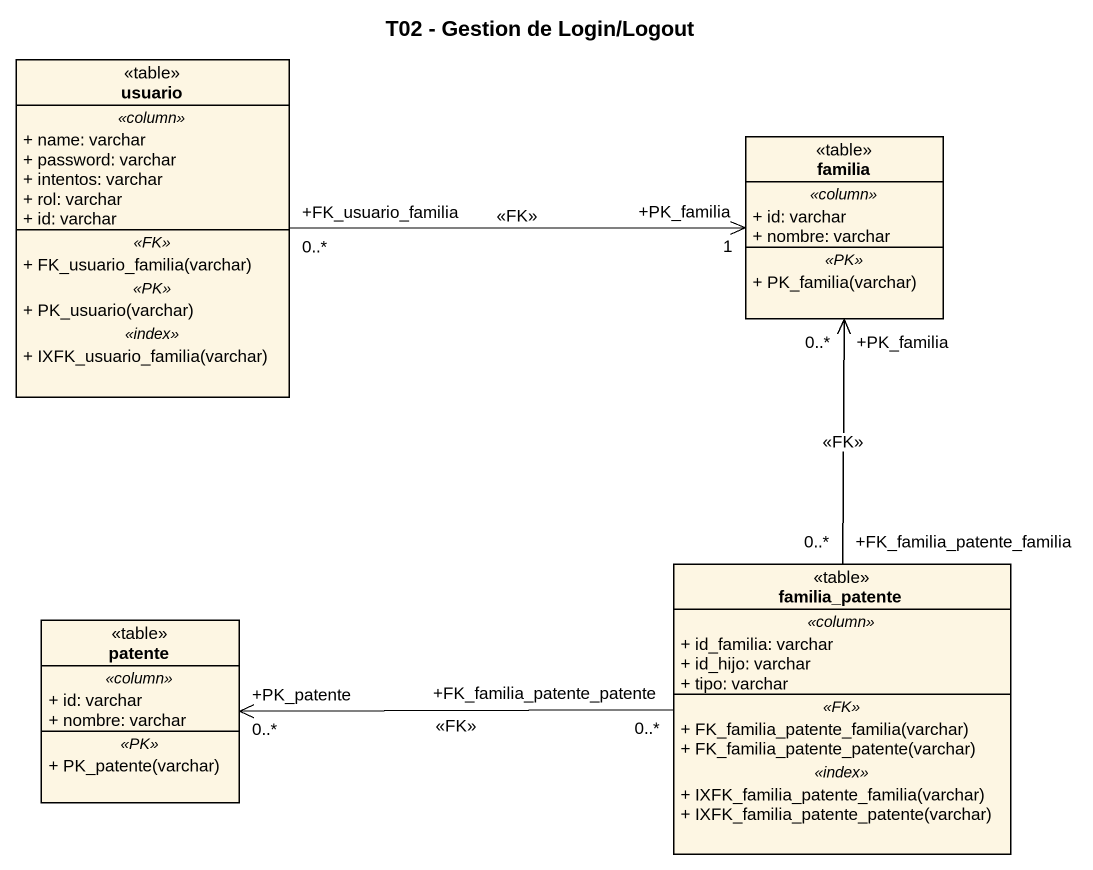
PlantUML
@startuml
title T02 - Gestion de Login/Logout
hide circle
hide empty members
skinparam classAttributeIconSize 0
class usuario <<table>> {
  .. <<column>> ..
  + name: varchar
  + password: varchar
  + intentos: varchar
  + rol: varchar
  + id: varchar
  .. <<FK>> ..
  + FK_usuario_familia(varchar)
  .. <<PK>> ..
  + PK_usuario(varchar)
  .. <<index>> ..
  + IXFK_usuario_familia(varchar)
}
class familia <<table>> {
  .. <<column>> ..
  + id: varchar
  + nombre: varchar
  .. <<PK>> ..
  + PK_familia(varchar)
}
class patente <<table>> {
  .. <<column>> ..
  + id: varchar
  + nombre: varchar
  .. <<PK>> ..
  + PK_patente(varchar)
}
class familia_patente <<table>> {
  .. <<column>> ..
  + id_familia: varchar
  + id_hijo: varchar
  + tipo: varchar
  .. <<FK>> ..
  + FK_familia_patente_familia(varchar)
  + FK_familia_patente_patente(varchar)
  .. <<index>> ..
  + IXFK_familia_patente_familia(varchar)
  + IXFK_familia_patente_patente(varchar)
}
usuario "+FK_usuario_familia\n0..*" -right-> "+PK_familia\n1" familia : <<FK>>
familia_patente "+FK_familia_patente_familia\n0..*" -up-> "+PK_familia\n0..*" familia : <<FK>>
familia_patente "+FK_familia_patente_patente\n0..*" -left-> "+PK_patente\n0..*" patente : <<FK>>
@enduml
